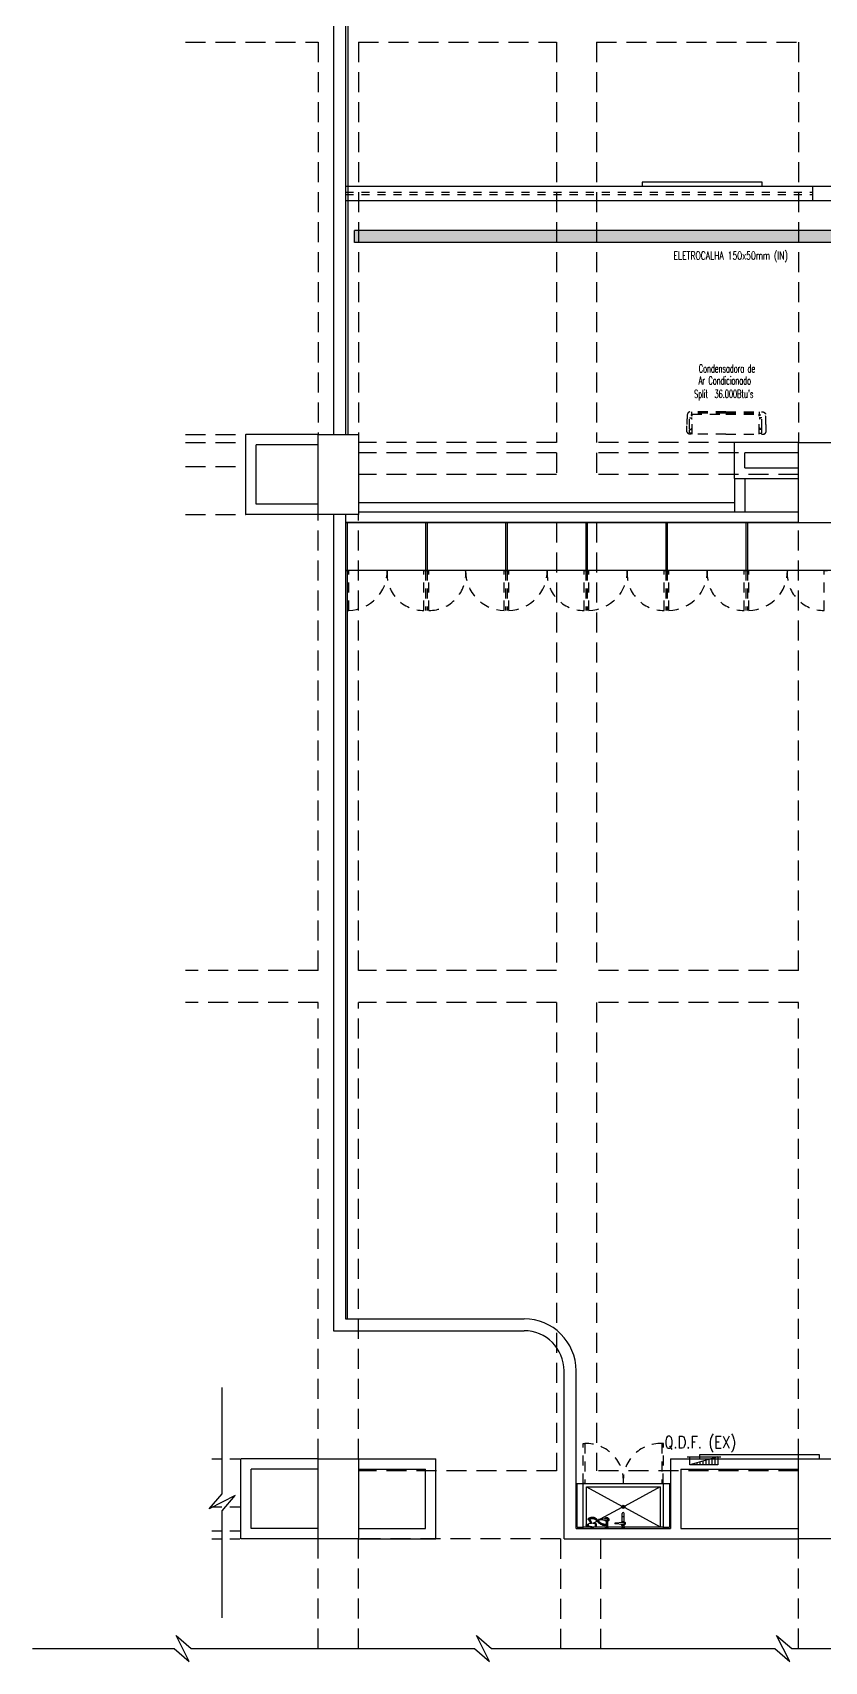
# Model space of a CAD drawing. Extents: x 17.6 to 65.2, y 116.5 to 153.5.
# Drawn here: x 17.62 to 27.52, y 116.54 to 136.89 of the extents above; entities that cross this region are included whole.
import ezdxf

# ---------------------------------------------------------------- set-up
doc = ezdxf.new("R2010")
doc.units = 0
doc.header["$MEASUREMENT"] = 0
for name, pattern in [('DASHDOTX2', [2, 1, -0.5, 0, -0.5]), ('HIDDEN', [0.375, 0.25, -0.125]), ('HIDDEN2', [0.1875, 0.125, -0.0625])]:
    doc.linetypes.add(name, pattern=pattern)
for name, color, linetype in [('INST_-_AR_CONDICIONADO', 1, 'CONTINUOUS'), ('INST_-_MATRIZ', 9, 'CONTINUOUS'), ('INST_-_PILAR', 6, 'CONTINUOUS')]:
    doc.layers.add(name, color=color, linetype=linetype)
doc.styles.add('ROMANS9', font='ROMANS9.SHX')

# ---------------------------------------------------------------- blocks, each defined once
blk = doc.blocks.new('A$C54C96E85')
at = {"layer": 'INST_-_MATRIZ'}
h = blk.add_hatch(dxfattribs=at)
h.set_pattern_fill('ANSI31', color=256, scale=0.03, style=0)
h.set_pattern_definition([(45, (-61.454684, -1771.6646343), (-0.0026516504294, 0.0026516504294), [])])
h.paths.add_polyline_path([(0.163, 0.033), (0.157, 0.039), (0.151, 0.045), (0.144, 0.052, 0.001194), (0.144, 0.052), (0.138, 0.059, 0.004819), (0.137, 0.059), (0.13, 0.066, 0.008876), (0.13, 0.066), (0.123, 0.073, 0.015233), (0.122, 0.073), (0.114, 0.08, 0.021779), (0.113, 0.081), (0.104, 0.086, 0.0275), (0.103, 0.087), (0.093, 0.092, 0.03177), (0.091, 0.093), (0.081, 0.097, 0.033963), (0.079, 0.098), (0.067, 0.1, 0.033835), (0.065, 0.1), (0.051, 0.102, 0.020442), (0.05, 0.102, 0.01128), (0.049, 0.102), (0.035, 0.101), (0.035, 0.086), (0.036, 0.086), (0.038, 0.086), (0.043, 0.086), (0.048, 0.086), (0.054, 0.086), (0.061, 0.086), (0.068, 0.085), (0.075, 0.084), (0.081, 0.081), (0.088, 0.079), (0.094, 0.076), (0.1, 0.072), (0.106, 0.068), (0.112, 0.063), (0.118, 0.058), (0.124, 0.052), (0.129, 0.046), (0.135, 0.04), (0.141, 0.034), (0.147, 0.028), (0.153, 0.022), (0.159, 0.017), (0.166, 0.012), (0.172, 0.008), (0.179, 0.005), (0.186, 0.002), (0.193, 0.001), (0.2, 0), (0.208, 0), (0.215, 0), (0.221, 0.001), (0.228, 0.003), (0.234, 0.004), (0.239, 0.007), (0.244, 0.009), (0.249, 0.012), (0.252, 0.015), (0.255, 0.018), (0.257, 0.021), (0.257, 0.024), (0.257, 0.028), (0.255, 0.032), (0.253, 0.035), (0.25, 0.039), (0.247, 0.043), (0.243, 0.047), (0.24, 0.051), (0.237, 0.055), (0.234, 0.059), (0.232, 0.063), (0.23, 0.067), (0.229, 0.071), (0.227, 0.074), (0.227, 0.077), (0.226, 0.078), (0.226, 0.079), (0.211, 0.076), (0.215, 0.065, 0.032323), (0.215, 0.063), (0.219, 0.056, 0.024403), (0.22, 0.054), (0.224, 0.047, 0.016117), (0.224, 0.046), (0.229, 0.04, 0.001777), (0.229, 0.04, 0.005545), (0.229, 0.039), (0.233, 0.034), (0.237, 0.029), (0.239, 0.025), (0.239, 0.024), (0.239, 0.023), (0.237, 0.022), (0.233, 0.02), (0.229, 0.019), (0.224, 0.017), (0.219, 0.016), (0.213, 0.015), (0.207, 0.015), (0.201, 0.015), (0.196, 0.016), (0.19, 0.017), (0.185, 0.019), (0.179, 0.021), (0.174, 0.024), (0.169, 0.028)])
for p, q in [((0.005, 0.141), (0.045, 0.141)), ((0.015, 0.131), (0.035, 0.131)), ((0.015, 0.056), (0.015, 0.131)), ((0.025, 0.043), (0.126, 0.035)), ((0.025, 0.02), (0.126, 0.028)), ((0.035, 0.056), (0.035, 0.131)), ((0.193, 0.123), (0.158, 0.122)), ((0.158, 0.087), (0.158, 0.122)), ((0.158, 0.087), (0.158, 0.073)), ((0.194, 0.073), (0.158, 0.073)), ((0.164, 0.073), (0.164, 0.122)), ((0.169, 0.073), (0.169, 0.122)), ((0.187, 0.141), (0.227, 0.141)), ((0.193, 0.123), (0.255, 0.112)), ((0.194, 0.073), (0.255, 0.085)), ((0.197, 0.131), (0.217, 0.131)), ((0.197, 0.131), (0.197, 0.122)), ((0.217, 0.131), (0.217, 0.119)), ((0.255, 0.112), (0.255, 0.085)), ((0.267, 0.103), (0.284, 0.102)), ((0.267, 0.094), (0.284, 0.095))]:
    blk.add_line(p, q, dxfattribs=at)
for points in [[(0.05, 0.022), (0.05, 0.02), (0.036, 0.006), (0.015, 0.006), (0, 0.02), (0, 0.041), (0.015, 0.056), (0.035, 0.056), (0.05, 0.041)], [(0.226, 0.079), (0.226, 0.078), (0.227, 0.077), (0.227, 0.074), (0.229, 0.071), (0.23, 0.067), (0.232, 0.063), (0.234, 0.059), (0.237, 0.055), (0.24, 0.051), (0.243, 0.047), (0.247, 0.043), (0.25, 0.039), (0.253, 0.035), (0.255, 0.032), (0.257, 0.028), (0.257, 0.024), (0.257, 0.021), (0.255, 0.018), (0.252, 0.015), (0.249, 0.012), (0.244, 0.009), (0.239, 0.007), (0.234, 0.004), (0.228, 0.003), (0.221, 0.001), (0.215, 0), (0.208, 0), (0.2, 0), (0.193, 0.001), (0.186, 0.002), (0.179, 0.005), (0.172, 0.008), (0.166, 0.012), (0.159, 0.017), (0.153, 0.022), (0.147, 0.028), (0.141, 0.034), (0.135, 0.04), (0.129, 0.046), (0.124, 0.052), (0.118, 0.058), (0.112, 0.063), (0.106, 0.068), (0.1, 0.072), (0.094, 0.076), (0.088, 0.079), (0.081, 0.081), (0.075, 0.084), (0.068, 0.085), (0.061, 0.086), (0.054, 0.086), (0.048, 0.086), (0.043, 0.086), (0.038, 0.086), (0.036, 0.086), (0.035, 0.086)], [(0.239, 0.024), (0.239, 0.024)]]:
    blk.add_lwpolyline(points, dxfattribs=at)
blk.add_lwpolyline([(0.211, 0.076), (0.215, 0.065, 0.032323), (0.215, 0.063), (0.219, 0.056, 0.024403), (0.22, 0.054), (0.224, 0.047, 0.016117), (0.224, 0.046), (0.229, 0.04, 0.007322), (0.229, 0.039), (0.233, 0.034), (0.237, 0.029), (0.239, 0.025), (0.239, 0.024), (0.239, 0.023), (0.237, 0.022), (0.233, 0.02), (0.229, 0.019), (0.224, 0.017), (0.219, 0.016), (0.213, 0.015), (0.207, 0.015), (0.201, 0.015), (0.196, 0.016), (0.19, 0.017), (0.185, 0.019), (0.179, 0.021), (0.174, 0.024), (0.169, 0.028), (0.163, 0.033), (0.157, 0.039), (0.151, 0.045), (0.144, 0.052, 0.001194), (0.144, 0.052), (0.138, 0.059, 0.004819), (0.137, 0.059), (0.13, 0.066, 0.008876), (0.13, 0.066), (0.123, 0.073, 0.015233), (0.122, 0.073), (0.114, 0.08, 0.021779), (0.113, 0.081), (0.104, 0.086, 0.0275), (0.103, 0.087), (0.093, 0.092, 0.03177), (0.091, 0.093), (0.081, 0.097, 0.033963), (0.079, 0.098), (0.067, 0.1, 0.033835), (0.065, 0.1), (0.051, 0.102, 0.03173), (0.049, 0.102), (0.034, 0.101)], format="xyb", dxfattribs=at)
for centre, radius, start, end in [((0.025, 0.031), 0.0217, 30.8045, 335.3581), ((0.015, 0.141), 0.01, 180, 270), ((0.024, 0.032), 0.0117, 84.5255, 275.4745), ((0.035, 0.141), 0.01, 270, 0), ((0.126, 0.032), 0.00332, 270, 90), ((0.197, 0.141), 0.01, 180, 270), ((0.217, 0.141), 0.01, 270, 0), ((0.255, 0.099), 0.0133, 270.5029, 90.5029), ((0.284, 0.099), 0.00332, 270, 90)]:
    blk.add_arc(centre, radius, start, end, dxfattribs=at)

msp = doc.modelspace()

# ---------------------------------------------------------------- hatches: boundary and pattern name
at = {"layer": 'INST_-_AR_CONDICIONADO', "ltscale": 0.5}
h = msp.add_hatch(color=253, dxfattribs=at)
h.paths.add_polyline_path([(32.698, 134.422), (32.044, 134.422), (32.044, 134.272), (32.17, 134.272), (32.296, 134.146), (32.296, 134.02), (32.446, 134.02), (32.446, 134.146), (32.572, 134.272), (32.698, 134.272)])
h.paths.add_polyline_path([(32.044, 134.422), (30.718, 134.422), (30.718, 134.272), (32.044, 134.272)])
h.paths.add_polyline_path([(30.718, 134.422), (30.218, 134.422), (30.218, 134.272), (30.718, 134.272)])
h.paths.add_polyline_path([(30.218, 134.422), (29.537, 134.422, 0.052939), (29.607, 134.272), (30.218, 134.272)])
h.paths.add_polyline_path([(29.537, 134.422), (27.693, 134.422), (27.693, 134.272), (29.607, 134.272, -0.052939)])
h.paths.add_polyline_path([(27.693, 134.422), (27.193, 134.422), (27.193, 134.272), (27.693, 134.272)])
h.paths.add_polyline_path([(27.193, 134.422), (24.668, 134.422), (24.668, 134.272), (27.193, 134.272)])
h.paths.add_polyline_path([(24.668, 134.422), (24.168, 134.422), (24.168, 134.272), (24.668, 134.272)])
h.paths.add_polyline_path([(24.168, 134.422), (21.693, 134.422), (21.693, 134.272), (24.168, 134.272)])
h.paths.add_polyline_path([(21.693, 134.422), (21.644, 134.422), (21.644, 134.272), (21.693, 134.272)])

# ---------------------------------------------------------------- linework, layer by layer
at = {"layer": 'INST_-_AR_CONDICIONADO', "color": 3}
for p, q in [((32.044, 134.422), (21.644, 134.422)), ((21.644, 134.272), (21.644, 134.422)), ((32.044, 134.272), (21.644, 134.272))]:
    msp.add_line(p, q, dxfattribs=at)
at = {"layer": 'INST_-_AR_CONDICIONADO', "color": 1, "linetype": 'HIDDEN2'}
for p, q in [((26.283, 132.155), (25.835, 132.155)), ((25.852, 132.119), (25.852, 132.113)), ((25.865, 132.123), (25.855, 132.122)), ((25.855, 132.11), (25.865, 132.108)), ((25.861, 132.126), (25.861, 132.155)), ((26.283, 132.146), (25.861, 132.146)), ((26.283, 132.138), (25.861, 132.138)), ((25.861, 132.126), (26.283, 132.126)), ((25.865, 131.876), (25.865, 132.126)), ((26.027, 132.138), (26.027, 132.155)), ((26.198, 132.138), (26.198, 132.155)), ((26.283, 132.155), (26.731, 132.155)), ((26.283, 132.146), (26.705, 132.146)), ((26.283, 132.138), (26.705, 132.138)), ((26.283, 132.126), (26.705, 132.126)), ((26.368, 132.138), (26.368, 132.155)), ((26.539, 132.138), (26.539, 132.155)), ((26.701, 131.876), (26.701, 132.126)), ((26.701, 132.123), (26.711, 132.122)), ((26.711, 132.11), (26.701, 132.108)), ((26.705, 132.126), (26.705, 132.155)), ((26.714, 132.119), (26.714, 132.113)), ((26.731, 132.155), (26.749, 132.154)), ((25.797, 131.906), (25.797, 131.982)), ((25.83, 131.939), (25.83, 132.08)), ((25.83, 132.08), (25.865, 132.08)), ((25.83, 131.939), (25.865, 131.939)), ((25.83, 131.898), (25.83, 131.928)), ((25.837, 131.934), (25.865, 131.934)), ((25.865, 131.891), (25.837, 131.891)), ((25.858, 132.075), (25.865, 132.075)), ((25.858, 132.067), (25.865, 132.067)), ((25.858, 131.953), (25.865, 131.953)), ((25.858, 131.945), (25.865, 131.945)), ((26.735, 132.08), (26.701, 132.08)), ((26.707, 132.075), (26.701, 132.075)), ((26.707, 132.067), (26.701, 132.067)), ((26.707, 131.953), (26.701, 131.953)), ((26.707, 131.945), (26.701, 131.945)), ((26.735, 131.939), (26.701, 131.939)), ((26.729, 131.934), (26.701, 131.934)), ((26.701, 131.891), (26.729, 131.891)), ((26.735, 131.939), (26.735, 132.08)), ((26.735, 131.898), (26.735, 131.928)), ((26.786, 131.906), (26.786, 131.982)), ((26.283, 131.876), (25.823, 131.876)), ((25.852, 131.876), (25.835, 131.876)), ((26.283, 131.876), (26.743, 131.876)), ((26.731, 131.876), (26.749, 131.876))]:
    msp.add_line(p, q, dxfattribs=at)
at = {"layer": 'INST_-_AR_CONDICIONADO', "color": 2}
for p, q in [((25.8, 119.098), (26.22, 119.098)), ((25.835, 118.998), (25.835, 119.098)), ((26.185, 119.098), (25.835, 118.998)), ((26.07, 119.065), (26.07, 118.998)), ((26.108, 119.076), (26.108, 118.998)), ((26.145, 119.086), (26.145, 118.998)), ((26.183, 119.097), (26.183, 118.998)), ((26.185, 119.098), (26.185, 118.998)), ((26.185, 118.998), (25.835, 118.998)), ((25.845, 119.001), (25.845, 118.998)), ((25.883, 119.011), (25.883, 118.998)), ((25.92, 119.022), (25.92, 118.998)), ((25.958, 119.033), (25.958, 118.998)), ((25.995, 119.044), (25.995, 118.998)), ((26.033, 119.054), (26.033, 118.998))]:
    msp.add_line(p, q, dxfattribs=at)
at = {"layer": 'INST_-_AR_CONDICIONADO', "color": 1, "linetype": 'HIDDEN2'}
for centre, radius, start, end in [((27.484, 131.982), 1.687, 175.1769, 180), ((25.855, 132.119), 0.0033, 96.2914, 180), ((25.855, 132.113), 0.0033, 180, 263.0451), ((26.711, 132.119), 0.0033, 0, 83.7086), ((26.711, 132.113), 0.0033, 276.9549, 0), ((25.099, 131.982), 1.687, 0, 4.8231), ((25.837, 131.928), 0.0066, 90, 180), ((25.837, 131.898), 0.0066, 180, 270), ((25.858, 132.071), 0.00411, 90, 270), ((25.858, 131.949), 0.00411, 90, 270), ((26.707, 132.071), 0.00411, 270, 90), ((26.707, 131.949), 0.00411, 270, 90), ((26.729, 131.928), 0.0066, 0, 90), ((26.729, 131.898), 0.0066, 270, 0)]:
    msp.add_arc(centre, radius, start, end, dxfattribs=at)
for points, start_tangent, end_tangent in [([(25.835, 132.155), (25.831, 132.154), (25.826, 132.153), (25.821, 132.15), (25.816, 132.147), (25.812, 132.143), (25.809, 132.139), (25.806, 132.134), (25.804, 132.129), (25.803, 132.125)], (-0.999837, -0.018072), (-0.085044, -0.996377)), ([(26.749, 132.154), (26.753, 132.154), (26.757, 132.152), (26.762, 132.15), (26.767, 132.147), (26.771, 132.143), (26.775, 132.138), (26.778, 132.134), (26.779, 132.129), (26.78, 132.125)], (0.999837, -0.018072), (0.085044, -0.996377)), ([(25.797, 131.906), (25.798, 131.903), (25.8, 131.899), (25.804, 131.895), (25.808, 131.891), (25.812, 131.888), (25.816, 131.886)], (0.237258, -0.971447), (0.890762, -0.45447)), ([(25.834, 131.876), (25.83, 131.876), (25.825, 131.877), (25.822, 131.879), (25.818, 131.881), (25.815, 131.883)], (-0.999258, 0.038514), (-0.726573, 0.687089)), ([(26.749, 131.876), (26.754, 131.876), (26.758, 131.877), (26.762, 131.879), (26.765, 131.881), (26.768, 131.883)], (0.999258, 0.038514), (0.726573, 0.687089)), ([(26.767, 131.882), (26.768, 131.882), (26.773, 131.885), (26.776, 131.888), (26.78, 131.891), (26.782, 131.894), (26.784, 131.898), (26.786, 131.902), (26.786, 131.906)], (0.880559, 0.473936), (0, 1))]:
    msp.add_spline(points, degree=3, dxfattribs=dict(at, start_tangent=start_tangent, end_tangent=end_tangent))
at = {"layer": 'INST_-_MATRIZ'}
for p, q in [((21.383, 148.324), (21.383, 131.874)), ((21.533, 148.324), (21.533, 131.874)), ((21.563, 148.324), (21.563, 131.874)), ((21.533, 134.974), (30.443, 134.974)), ((27.368, 134.974), (27.368, 134.794)), ((30.293, 134.794), (21.533, 134.794)), ((21.193, 131.874), (20.288, 131.874)), ((20.288, 130.874), (20.288, 131.874)), ((20.418, 131.004), (20.418, 131.744)), ((21.193, 131.744), (20.418, 131.744)), ((27.193, 131.774), (26.393, 131.774)), ((26.393, 131.324), (26.393, 131.774)), ((26.523, 131.454), (26.523, 131.644)), ((27.193, 131.644), (26.523, 131.644)), ((26.393, 131.324), (27.193, 131.324)), ((26.393, 131.324), (26.393, 130.904)), ((26.523, 131.454), (27.193, 131.454)), ((26.523, 131.324), (26.523, 130.904)), ((21.193, 130.874), (20.288, 130.874)), ((21.193, 131.004), (20.418, 131.004)), ((21.383, 130.874), (21.383, 120.674)), ((21.533, 130.874), (21.533, 120.824)), ((21.693, 131.024), (26.393, 131.024)), ((27.193, 130.904), (21.693, 130.904)), ((27.193, 130.774), (21.533, 130.774)), ((21.533, 130.774), (21.533, 130.174)), ((21.533, 130.774), (29.553, 130.774)), ((21.553, 130.774), (21.553, 130.174)), ((22.533, 130.774), (22.533, 130.174)), ((22.553, 130.774), (22.553, 130.174)), ((23.533, 130.774), (23.533, 130.174)), ((23.553, 130.774), (23.553, 130.174)), ((24.533, 130.774), (24.533, 130.174)), ((24.553, 130.774), (24.553, 130.174)), ((25.533, 130.774), (25.533, 130.174)), ((25.553, 130.774), (25.553, 130.174)), ((26.533, 130.774), (26.533, 130.174)), ((26.553, 130.774), (26.553, 130.174)), ((21.533, 130.174), (21.553, 130.174)), ((29.553, 130.174), (21.533, 130.174)), ((21.573, 130.174), (21.553, 130.174)), ((21.553, 130.174), (21.553, 120.824)), ((21.533, 120.824), (23.763, 120.824)), ((21.383, 120.674), (23.763, 120.674)), ((24.263, 118.074), (24.263, 120.174)), ((24.413, 118.204), (24.413, 120.174)), ((19.99, 118.638), (19.99, 119.967)), ((20.223, 118.074), (20.223, 119.074)), ((21.193, 119.074), (20.223, 119.074)), ((21.693, 119.074), (22.663, 119.074)), ((22.663, 118.074), (22.663, 119.074)), ((25.593, 119.074), (27.193, 119.074)), ((25.593, 119.074), (25.593, 118.204)), ((21.193, 118.944), (20.353, 118.944)), ((20.353, 118.204), (20.353, 118.944)), ((21.693, 118.944), (22.533, 118.944)), ((22.533, 118.204), (22.533, 118.944)), ((25.723, 118.944), (25.723, 118.204)), ((25.723, 118.944), (27.193, 118.944)), ((24.413, 118.764), (25.596, 118.764)), ((24.428, 118.219), (24.428, 118.764)), ((24.503, 118.204), (24.503, 118.764)), ((24.523, 118.764), (24.503, 118.764)), ((24.543, 118.724), (25.463, 118.724)), ((24.543, 118.224), (24.543, 118.724)), ((24.543, 118.724), (24.986, 118.484)), ((25.463, 118.724), (25.021, 118.484)), ((25.463, 118.724), (25.463, 118.224)), ((25.503, 118.764), (25.503, 118.204)), ((25.581, 118.764), (25.581, 118.219)), ((19.829, 118.449), (19.99, 118.638)), ((20.152, 118.614), (19.829, 118.449)), ((19.99, 118.426), (20.152, 118.614)), ((24.986, 118.465), (24.716, 118.318)), ((25.021, 118.465), (25.463, 118.224)), ((19.99, 117.087), (19.99, 118.426)), ((24.675, 118.296), (24.631, 118.272)), ((24.7, 118.309), (24.688, 118.303)), ((25, 118.277), (24.899, 118.269)), ((25, 118.254), (24.899, 118.262)), ((24.989, 118.354), (24.989, 118.39)), ((24.989, 118.354), (25.015, 118.354)), ((24.99, 118.289), (24.99, 118.354)), ((24.99, 118.353), (25.014, 118.353)), ((25.014, 118.287), (25.014, 118.354)), ((25.015, 118.354), (25.015, 118.39)), ((21.193, 118.074), (20.223, 118.074)), ((21.193, 118.204), (20.353, 118.204)), ((21.693, 118.204), (22.533, 118.204)), ((21.693, 118.074), (22.663, 118.074)), ((24.263, 118.074), (27.193, 118.074)), ((24.413, 118.204), (25.593, 118.204)), ((24.428, 118.219), (24.503, 118.219)), ((24.503, 118.224), (25.503, 118.224)), ((24.561, 118.234), (24.543, 118.224)), ((25.02, 118.204), (24.98, 118.204)), ((24.99, 118.242), (24.99, 118.214)), ((25.01, 118.214), (24.99, 118.214)), ((25.01, 118.242), (25.01, 118.214)), ((25.503, 118.219), (25.581, 118.219)), ((25.723, 118.204), (27.193, 118.204)), ((19.581, 116.543), (19.416, 116.866)), ((19.416, 116.866), (19.605, 116.704)), ((23.332, 116.543), (23.167, 116.866)), ((23.167, 116.866), (23.356, 116.704)), ((27.084, 116.543), (26.919, 116.866)), ((26.919, 116.866), (27.107, 116.704)), ((17.623, 116.704), (19.393, 116.704)), ((19.393, 116.704), (19.581, 116.543)), ((19.605, 116.704), (21.374, 116.704)), ((21.374, 116.704), (23.144, 116.704)), ((23.144, 116.704), (23.332, 116.543)), ((23.356, 116.704), (25.126, 116.704)), ((25.126, 116.704), (26.895, 116.704)), ((26.895, 116.704), (27.084, 116.543)), ((27.107, 116.704), (28.877, 116.704))]:
    msp.add_line(p, q, dxfattribs=at)
at = {"layer": 'INST_-_MATRIZ', "linetype": 'HIDDEN'}
for p, q in [((19.533, 136.774), (21.193, 136.774)), ((21.193, 136.774), (21.193, 131.874)), ((21.693, 136.774), (24.168, 136.774)), ((21.693, 136.774), (21.693, 131.874)), ((24.168, 136.774), (24.168, 131.774)), ((24.668, 136.774), (24.668, 131.774)), ((24.668, 136.774), (27.193, 136.774)), ((27.193, 136.774), (27.193, 131.774)), ((19.533, 131.874), (20.288, 131.874)), ((19.533, 131.774), (20.288, 131.774)), ((24.168, 131.774), (21.693, 131.774)), ((27.193, 131.774), (24.668, 131.774)), ((19.533, 131.474), (20.288, 131.474)), ((24.168, 131.644), (21.693, 131.644)), ((24.168, 131.644), (24.168, 131.374)), ((27.193, 131.644), (24.668, 131.644)), ((24.668, 131.644), (24.668, 131.374)), ((24.168, 131.374), (21.693, 131.374)), ((27.193, 131.374), (24.668, 131.374)), ((19.533, 130.874), (20.288, 130.874)), ((21.193, 125.174), (21.193, 130.874)), ((21.693, 125.174), (21.693, 130.874)), ((24.168, 130.774), (24.168, 125.174)), ((24.668, 130.774), (24.668, 125.174)), ((27.193, 125.174), (27.193, 130.774)), ((21.193, 125.174), (19.533, 125.174)), ((24.168, 125.174), (21.693, 125.174)), ((27.193, 125.174), (24.668, 125.174)), ((21.193, 124.774), (19.533, 124.774)), ((21.193, 119.074), (21.193, 124.774)), ((21.693, 119.074), (21.693, 124.774)), ((24.168, 124.774), (21.693, 124.774)), ((24.168, 124.774), (24.168, 118.924)), ((27.193, 124.774), (24.668, 124.774)), ((24.668, 124.774), (24.668, 118.924)), ((27.193, 119.074), (27.193, 124.774)), ((24.168, 118.924), (21.693, 118.924)), ((27.193, 118.924), (24.668, 118.924)), ((21.193, 116.704), (21.193, 118.074)), ((21.693, 116.704), (21.693, 118.074)), ((24.218, 118.074), (21.693, 118.074)), ((24.218, 118.074), (24.218, 116.704)), ((24.718, 118.074), (24.718, 116.704)), ((27.193, 116.704), (27.193, 118.074))]:
    msp.add_line(p, q, dxfattribs=at)
at = {"layer": 'INST_-_MATRIZ', "linetype": 'DASHDOTX2', "ltscale": 0.05}
for p, q in [((21.533, 134.899), (27.368, 134.899)), ((21.533, 134.869), (27.368, 134.869))]:
    msp.add_line(p, q, dxfattribs=at)
at = {"layer": 'INST_-_MATRIZ', "linetype": 'HIDDEN', "ltscale": 0.5}
for p, q in [((21.553, 130.174), (21.553, 129.674)), ((21.573, 129.674), (21.573, 130.174)), ((22.513, 129.674), (22.513, 130.174)), ((22.513, 130.174), (22.573, 130.174)), ((22.533, 130.174), (22.533, 129.674)), ((22.553, 130.174), (22.553, 129.674)), ((22.573, 129.674), (22.573, 130.174)), ((23.513, 129.674), (23.513, 130.174)), ((23.513, 130.174), (23.573, 130.174)), ((23.533, 130.174), (23.533, 129.674)), ((23.553, 130.174), (23.553, 129.674)), ((23.573, 129.674), (23.573, 130.174)), ((24.513, 129.674), (24.513, 130.174)), ((24.513, 130.174), (24.553, 130.174)), ((24.533, 130.174), (24.533, 129.674)), ((24.553, 130.174), (24.553, 129.674)), ((24.573, 129.674), (24.573, 130.174)), ((25.513, 129.674), (25.513, 130.174)), ((25.513, 130.174), (25.553, 130.174)), ((25.533, 130.174), (25.533, 129.674)), ((25.553, 130.174), (25.553, 129.674)), ((25.573, 129.674), (25.573, 130.174)), ((26.513, 129.674), (26.513, 130.174)), ((26.513, 130.174), (26.553, 130.174)), ((26.533, 130.174), (26.533, 129.674)), ((26.553, 130.174), (26.553, 129.674)), ((26.573, 129.674), (26.573, 130.174)), ((27.513, 129.674), (27.513, 130.174)), ((27.513, 130.174), (27.553, 130.174)), ((21.553, 129.674), (21.573, 129.674)), ((24.503, 118.764), (24.502, 119.264)), ((24.502, 119.264), (24.522, 119.264)), ((24.522, 119.264), (24.523, 118.764)), ((25.484, 119.264), (25.483, 118.764)), ((25.504, 119.264), (25.484, 119.264)), ((25.503, 118.764), (25.504, 119.264)), ((19.862, 119.074), (20.223, 119.074)), ((24.503, 118.764), (24.502, 119.214)), ((19.862, 118.474), (20.223, 118.474)), ((19.862, 118.174), (20.223, 118.174)), ((19.862, 118.074), (20.223, 118.074))]:
    msp.add_line(p, q, dxfattribs=at)
at = {"layer": 'INST_-_MATRIZ'}
for points in [[(25.238, 134.974), (26.738, 134.974), (26.738, 135.024), (25.238, 135.024)], [(25.955, 119.074), (27.455, 119.074), (27.455, 119.124), (25.955, 119.124)]]:
    msp.add_lwpolyline(points, close=True, dxfattribs=at)
msp.add_lwpolyline([(24.975, 118.275), (24.975, 118.277), (24.989, 118.292), (25.01, 118.292), (25.025, 118.277), (25.025, 118.256), (25.01, 118.242), (24.99, 118.242), (24.975, 118.256)], dxfattribs=at)
for radius in [0.02, 0.01]:
    msp.add_circle((25.003, 118.474), radius, dxfattribs=at)
at = {"layer": 'INST_-_MATRIZ', "linetype": 'HIDDEN', "ltscale": 0.5}
for centre, radius, start, end in [((21.563, 130.164), 0.49, 271.1691, 1.1691), ((22.509, 130.132), 0.458, 174.7146, 270.5135), ((22.577, 130.132), 0.458, 269.4865, 5.2854), ((23.523, 130.164), 0.49, 178.8309, 268.8309), ((23.563, 130.164), 0.49, 271.1691, 1.1691), ((24.509, 130.132), 0.458, 174.7146, 270.5135), ((24.563, 130.164), 0.49, 271.1691, 1.1691), ((25.509, 130.132), 0.458, 174.7146, 270.5135), ((25.563, 130.164), 0.49, 271.1691, 1.1691), ((26.509, 130.132), 0.458, 174.7146, 270.5135), ((26.563, 130.164), 0.49, 271.1691, 1.1691), ((27.509, 130.132), 0.458, 174.7146, 270.5135), ((24.54, 118.8), 0.465, 355.7648, 92.1611), ((25.467, 118.8), 0.465, 87.8389, 184.2352)]:
    msp.add_arc(centre, radius, start, end, dxfattribs=at)
at = {"layer": 'INST_-_MATRIZ'}
for centre, radius, start, end in [((23.763, 120.174), 0.65, 0, 90), ((23.763, 120.174), 0.5, 0, 90), ((24.899, 118.266), 0.00332, 90, 270), ((25, 118.267), 0.0217, 210.8045, 155.3581), ((25.002, 118.39), 0.0128, 360, 180), ((25.001, 118.266), 0.0117, 264.5255, 95.4745), ((24.99, 118.204), 0.01, 90, 180), ((25.01, 118.204), 0.01, 0, 90)]:
    msp.add_arc(centre, radius, start, end, dxfattribs=at)
at = {"layer": 'INST_-_PILAR', "ltscale": 0.5}
for p, q in [((27.193, 130.774), (27.193, 131.774)), ((27.193, 131.774), (27.693, 131.774)), ((27.193, 130.774), (27.693, 130.774))]:
    msp.add_line(p, q, dxfattribs=at)
for points in [[(21.193, 131.874), (21.693, 131.874), (21.693, 130.874), (21.193, 130.874)], [(21.193, 119.074), (21.693, 119.074), (21.693, 118.074), (21.193, 118.074)], [(27.193, 119.074), (27.693, 119.074), (27.693, 118.074), (27.193, 118.074)]]:
    msp.add_lwpolyline(points, close=True, dxfattribs=at)

# ---------------------------------------------------------------- block references
at = {"layer": 'INST_-_MATRIZ', "rotation": 180}
msp.add_blockref('A$C54C96E85', (24.822, 118.345), dxfattribs=at)

# ---------------------------------------------------------------- texts
at = {"layer": 'INST_-_AR_CONDICIONADO', "color": 3, "style": 'ROMANS9', "width": 0.7}
msp.add_text('ELETROCALHA 150x50mm (IN)', height=0.1, dxfattribs=at).set_placement((25.629, 134.058))
at = {"layer": 'INST_-_AR_CONDICIONADO', "color": 2, "style": 'ROMANS9', "width": 0.6}
for s, p in [('Condensadora de ', (25.946, 132.647)), ('Ar Condicionado', (25.946, 132.497)), ("Split  36.000Btu's", (25.888, 132.329))]:
    msp.add_text(s, height=0.1, dxfattribs=at).set_placement(p)
at = {"layer": 'INST_-_AR_CONDICIONADO', "color": 4, "style": 'ROMANS9', "width": 0.8}
msp.add_text('Q.D.F. (EX)', height=0.15, dxfattribs=at).set_placement((25.517, 119.206))

doc.saveas('drawing.dxf')
